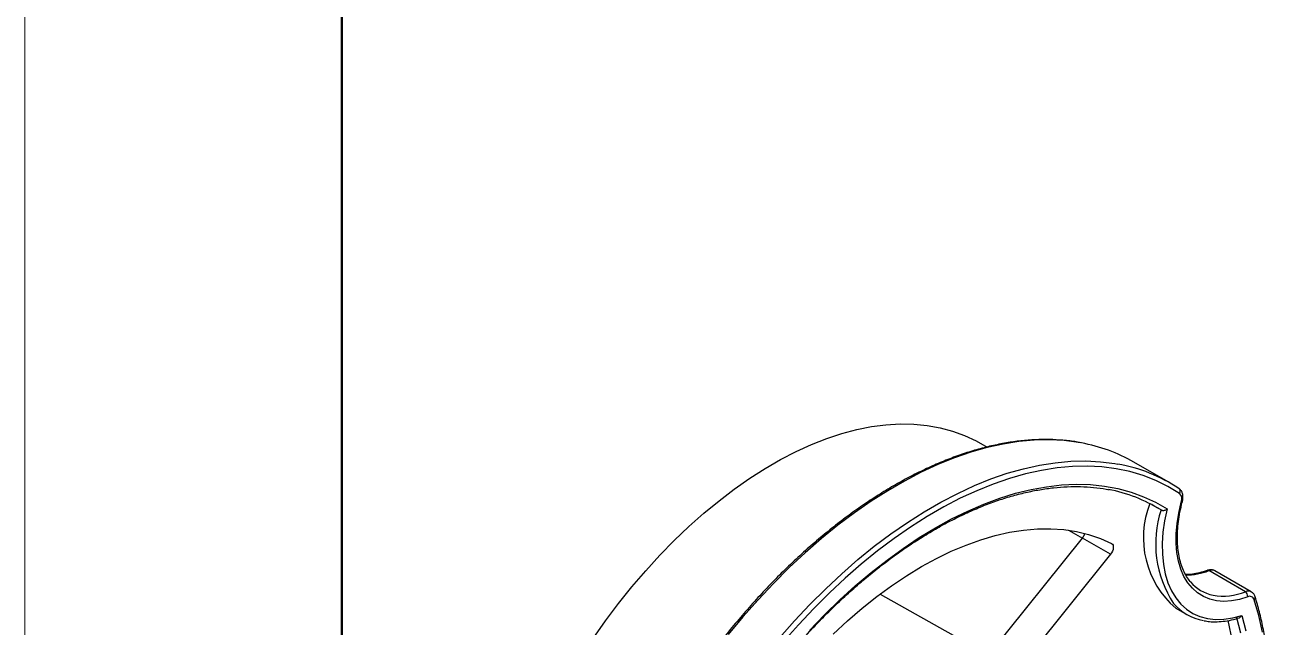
# Model space of a CAD drawing. Header units: millimetres. Extents: x 2522 to 3192, y 1532 to 1650.
# Drawn here: x 2841.35 to 2872.77, y 1561.71 to 1576.89 of the extents above; entities that cross this region are included whole.
import ezdxf

# ---------------------------------------------------------------- set-up
doc = ezdxf.new("R2010")
doc.units = ezdxf.units.MM
doc.layers.add('引导线', color=6, linetype='Continuous', lineweight=9)
doc.layers.add('粗实线', color=9, linetype='Continuous', lineweight=50)

msp = doc.modelspace()

# ---------------------------------------------------------------- linework, layer by layer
at = {"color": 7, "linetype": 'Continuous', "lineweight": 25}
for p, q in [((2865.3526, 1566.4038), (2865.635, 1566.2488)), ((2870.2571, 1565.3362), (2869.3378, 1565.8668)), ((2870.0214, 1564.6612), (2869.7905, 1564.7945)), ((2865.6718, 1561.0044), (2868.0405, 1563.9511)), ((2868.7476, 1563.5429), (2868.0405, 1563.9511)), ((2868.7476, 1563.5429), (2866.6844, 1560.9763)), ((2872.149, 1562.6), (2871.2298, 1563.1306)), ((2872.2989, 1562.596), (2871.3797, 1563.1267)), ((2862.933, 1562.5406), (2865.6718, 1561.0044)), ((2870.3919, 1562.1866), (2870.6747, 1562.0233))]:
    msp.add_line(p, q, dxfattribs=at)
at = {"color": 8, "linetype": 'Continuous', "lineweight": 25}
msp.add_line((2867.6895, 1564.1512), (2868.0405, 1563.9511), dxfattribs=at)
at = {"color": 7, "linetype": 'Continuous', "lineweight": 25, "flags": 128}
for points in [[(2855.6926, 1561.4157), (2856.0074, 1561.8639), (2856.334, 1562.2994), (2856.6713, 1562.7209), (2857.0186, 1563.1273), (2857.3747, 1563.5174), (2857.7388, 1563.8901), (2858.1098, 1564.2444), (2858.4867, 1564.5794), (2858.8684, 1564.8941), (2859.2539, 1565.1876), (2859.6421, 1565.4591), (2860.0319, 1565.7079), (2860.4222, 1565.9333), (2860.812, 1566.1346), (2861.2002, 1566.3112), (2861.5857, 1566.4628), (2861.9674, 1566.5888), (2862.3443, 1566.6889), (2862.7153, 1566.7629), (2863.0793, 1566.8105), (2863.4355, 1566.8317), (2863.7827, 1566.8262), (2864.1201, 1566.7943), (2864.4467, 1566.7358), (2864.7615, 1566.6511), (2865.0638, 1566.5404), (2865.3526, 1566.4038)], [(2870.4886, 1565.0781), (2870.1957, 1565.2548), (2869.8883, 1565.4059), (2869.5671, 1565.5309), (2869.233, 1565.6297), (2868.8867, 1565.7018), (2868.5291, 1565.7472), (2868.1611, 1565.7657), (2867.7836, 1565.7573), (2867.3975, 1565.722), (2867.0038, 1565.6599), (2866.6035, 1565.5711), (2866.1976, 1565.4559), (2865.787, 1565.3146), (2865.3728, 1565.1474), (2864.956, 1564.9549), (2864.5377, 1564.7375), (2864.1188, 1564.4957), (2863.7005, 1564.2301), (2863.2837, 1563.9414), (2862.8695, 1563.6304), (2862.459, 1563.2977), (2862.053, 1562.9442), (2861.6527, 1562.5708), (2861.259, 1562.1783), (2860.873, 1561.7679), (2860.4954, 1561.3404)], [(2861.1486, 1561.621), (2861.5279, 1562.015), (2861.9145, 1562.3908), (2862.3072, 1562.7473), (2862.7052, 1563.0837), (2863.1073, 1563.3991), (2863.5125, 1563.6926), (2863.9199, 1563.9636), (2864.3283, 1564.2113), (2864.7366, 1564.4351), (2865.144, 1564.6345), (2865.5492, 1564.8088), (2865.9513, 1564.9577), (2866.3493, 1565.0807), (2866.742, 1565.1777), (2867.1286, 1565.2482), (2867.508, 1565.2922), (2867.8791, 1565.3094), (2868.2412, 1565.3), (2868.5932, 1565.2638), (2868.9343, 1565.2011), (2869.2636, 1565.1119), (2869.5801, 1564.9964), (2869.8832, 1564.8551), (2870.172, 1564.6881)], [(2870.172, 1564.6881), (2870.1102, 1564.3894), (2870.0698, 1564.0975), (2870.0511, 1563.815), (2870.0542, 1563.5443), (2870.0793, 1563.2877), (2870.1259, 1563.0474), (2870.1938, 1562.8255), (2870.2823, 1562.624), (2870.3907, 1562.4444), (2870.5181, 1562.2885), (2870.6633, 1562.1575), (2870.8252, 1562.0525), (2871.0023, 1561.9744), (2871.193, 1561.924), (2871.3958, 1561.9017), (2871.609, 1561.9076), (2871.8306, 1561.9416), (2872.0588, 1562.0036)], [(2872.2072, 1562.4715), (2872.001, 1562.4073), (2871.8003, 1562.369), (2871.607, 1562.3569), (2871.4229, 1562.3713), (2871.2498, 1562.4118), (2871.0892, 1562.4782), (2870.9426, 1562.5699), (2870.8115, 1562.686), (2870.6969, 1562.8253), (2870.6001, 1562.9867), (2870.5218, 1563.1686), (2870.4629, 1563.3693), (2870.4239, 1563.5869), (2870.4051, 1563.8195), (2870.4067, 1564.0648), (2870.4287, 1564.3205), (2870.4709, 1564.5844), (2870.5329, 1564.8538)], [(2861.7504, 1561.5307), (2862.1112, 1561.8655), (2862.4775, 1562.181), (2862.848, 1562.4762), (2863.2218, 1562.7501), (2863.5977, 1563.0021), (2863.9747, 1563.2314), (2864.3517, 1563.4374), (2864.7276, 1563.6195), (2865.1014, 1563.777), (2865.4719, 1563.9097), (2865.8382, 1564.0171), (2866.199, 1564.0988), (2866.5535, 1564.1547), (2866.9006, 1564.1847), (2867.2392, 1564.1885), (2867.5685, 1564.1662), (2867.8875, 1564.118), (2868.1952, 1564.0438), (2868.4908, 1563.9439), (2868.7734, 1563.8187)], [(2868.7734, 1563.8187), (2868.7947, 1563.802), (2868.8096, 1563.7767), (2868.8173, 1563.7441), (2868.8174, 1563.7062), (2868.8099, 1563.6648), (2868.7952, 1563.6223), (2868.7741, 1563.5809), (2868.7476, 1563.5429)], [(2872.578, 1561.5789), (2872.4853, 1561.9971), (2872.3724, 1562.3977)], [(2871.8339, 1561.3088), (2871.7513, 1561.7158), (2871.7119, 1561.8774)], [(2872.0342, 1561.5526), (2871.9319, 1561.9429)], [(2872.0588, 1562.0036), (2872.1646, 1561.6091)]]:
    msp.add_lwpolyline(points, dxfattribs=at)
at = {"color": 8, "linetype": 'Continuous', "lineweight": 25, "flags": 128}
for points in [[(2868.0126, 1566.3504), (2867.935, 1566.364), (2867.5744, 1566.4098), (2867.2033, 1566.4285), (2866.8226, 1566.42), (2866.4333, 1566.3844), (2866.0363, 1566.3218), (2865.6327, 1566.2323), (2865.2233, 1566.1161), (2864.8093, 1565.9736), (2864.3916, 1565.805), (2863.9713, 1565.6109), (2863.5495, 1565.3916), (2863.1271, 1565.1478), (2862.7053, 1564.88), (2862.285, 1564.5889), (2861.8673, 1564.2752), (2861.4533, 1563.9397), (2861.0439, 1563.5832), (2860.6403, 1563.2067), (2860.2433, 1562.811), (2859.854, 1562.3971), (2859.4733, 1561.966), (2859.1022, 1561.5189)], [(2860.3925, 1561.4353), (2860.7732, 1561.8664), (2861.1625, 1562.2803), (2861.5595, 1562.676), (2861.9632, 1563.0526), (2862.3725, 1563.409), (2862.7866, 1563.7445), (2863.2042, 1564.0582), (2863.6245, 1564.3493), (2864.0464, 1564.6171), (2864.4687, 1564.861), (2864.8906, 1565.0802), (2865.3109, 1565.2744), (2865.7285, 1565.4429), (2866.1426, 1565.5854), (2866.5519, 1565.7016), (2866.9556, 1565.7911), (2867.3526, 1565.8537), (2867.7419, 1565.8893), (2868.1226, 1565.8978), (2868.4937, 1565.8791), (2868.8543, 1565.8334), (2868.9333, 1565.8195)], [(2870.5329, 1564.8538), (2870.5445, 1564.8567), (2870.553, 1564.861), (2870.5579, 1564.8667), (2870.5588, 1564.8691)]]:
    msp.add_lwpolyline(points, dxfattribs=at)
at = {"color": 7, "linetype": 'Continuous', "lineweight": 25}
for centre, radius, start, end in [((2867.2746, 1562.2702), 4.1464, 60.15959, 79.74793), ((2868.2031, 1561.7689), 4.1158, 56.58511, 79.78024), ((2867.9644, 1561.3459), 3.9016, 58.18288, 79.23262), ((2870.4164, 1565.1319), 0.09, 323.32042, 53.73584), ((2870.346, 1564.9334), 0.2032, 336.92784, 45.41061), ((2871.9175, 1563.9643), 2.3426, 158.45758, 229.36451), ((2867.7781, 1564.1622), 0.3368, 321.19114, 343.99173), ((2871.5355, 1563.5146), 1.0217, 220.95843, 258.57819), ((2872.0741, 1562.4886), 0.1342, 352.68658, 56.07036), ((2872.2595, 1562.3669), 0.117, 15.28405, 116.56771), ((2871.3111, 1563.1257), 1.272, 220.08433, 260.01613)]:
    msp.add_arc(centre, radius, start, end, dxfattribs=at)
at = {"color": 8, "linetype": 'Continuous', "lineweight": 25}
for centre, radius, start, end in [((2872.6155, 1563.8113), 2.7298, 161.85992, 213.45191), ((2870.6366, 1564.6629), 1.6431, 270.07077, 291.1627), ((2871.1997, 1563.0848), 0.0548, 56.77702, 108.04547), ((2871.3006, 1562.9708), 0.1748, 63.09211, 113.89294), ((2871.5911, 1563.9654), 1.475, 259.92962, 292.22301), ((2872.2199, 1562.4439), 0.1714, 62.22828, 114.42392), ((2872.3302, 1562.4522), 0.0689, 307.80246, 13.73131)]:
    msp.add_arc(centre, radius, start, end, dxfattribs=at)
at = {"color": 7, "linetype": 'Continuous', "lineweight": 25}
for points, knots in [([(2867.9908, 1566.3555), (2867.9553, 1566.3629), (2867.811, 1566.3927), (2867.5481, 1566.4212), (2867.2029, 1566.4409), (2866.8487, 1566.4355), (2866.4871, 1566.4073), (2866.1188, 1566.3556), (2865.7445, 1566.2807), (2865.3651, 1566.1827), (2864.9815, 1566.062), (2864.5944, 1565.9186), (2864.2047, 1565.753), (2863.8132, 1565.5654), (2863.4208, 1565.3565), (2863.0282, 1565.1264), (2862.6365, 1564.8759), (2862.2462, 1564.6055), (2861.8584, 1564.3156), (2861.4738, 1564.007), (2861.0931, 1563.6803), (2860.7173, 1563.3362), (2860.3471, 1562.9755), (2859.9832, 1562.5989), (2859.6265, 1562.2072), (2859.2777, 1561.8012), (2858.9374, 1561.3819), (2858.6065, 1560.9501), (2858.2857, 1560.5066), (2857.9755, 1560.0525), (2857.6767, 1559.5888), (2857.3949, 1559.1246), (2857.2023, 1558.7882), (2857.1042, 1558.6103), (2857.0903, 1558.5852)], [0, 0, 0, 0, 0.0106712, 0.0433582, 0.0760793, 0.108835, 0.1416237, 0.1744418, 0.2072852, 0.240149, 0.2730287, 0.30592, 0.3388195, 0.3717239, 0.4046309, 0.4375385, 0.4704449, 0.5033494, 0.5362513, 0.5691503, 0.6020463, 0.6349391, 0.667829, 0.700716, 0.7336003, 0.7664823, 0.7993622, 0.8322402, 0.8651168, 0.8979922, 0.9308667, 0.9637408, 0.9948854, 1, 1, 1, 1]), ([(2858.5183, 1557.9628), (2858.5406, 1558.0028), (2858.65, 1558.199), (2858.8555, 1558.5466), (2859.1393, 1559.0014), (2859.4351, 1559.4468), (2859.7417, 1559.8821), (2860.0585, 1560.3062), (2860.3848, 1560.7182), (2860.7198, 1561.1171), (2861.0628, 1561.502), (2861.413, 1561.8722), (2861.7696, 1562.2266), (2862.1318, 1562.5647), (2862.4987, 1562.8854), (2862.8696, 1563.1883), (2863.2435, 1563.4726), (2863.6196, 1563.7376), (2863.997, 1563.9827), (2864.3749, 1564.2076), (2864.7525, 1564.4115), (2865.1288, 1564.5942), (2865.503, 1564.7551), (2865.8742, 1564.8941), (2866.2417, 1565.0107), (2866.6045, 1565.1048), (2866.962, 1565.1761), (2867.3133, 1565.2246), (2867.6576, 1565.25), (2867.9944, 1565.2529), (2868.3221, 1565.2309), (2868.5616, 1565.2026), (2868.6884, 1565.1745), (2868.7126, 1565.1692)], [0, 0, 0, 0, 0.0086928, 0.0426105, 0.0765303, 0.1104495, 0.1443677, 0.1782845, 0.2121995, 0.2461123, 0.2800226, 0.31393, 0.3478341, 0.3817347, 0.4156314, 0.4495241, 0.4834127, 0.5172971, 0.5511775, 0.5850543, 0.6189282, 0.6528003, 0.6866718, 0.7205442, 0.75442, 0.7883025, 0.8221957, 0.8561045, 0.8900345, 0.9239916, 0.9579819, 0.9920109, 1, 1, 1, 1]), ([(2870.5588, 1564.8691), (2870.5628, 1564.8861), (2870.5742, 1564.9353), (2870.5772, 1565.0118), (2870.5611, 1565.0909), (2870.5277, 1565.1574), (2870.4912, 1565.1874), (2870.4732, 1565.2022)], [0, 0, 0, 0, 0.1296242, 0.375118, 0.5953378, 0.8000205, 1, 1, 1, 1]), ([(2870.0214, 1564.6612), (2870.0285, 1564.6571), (2870.037, 1564.654), (2870.046, 1564.6522), (2870.055, 1564.6503), (2870.0649, 1564.6496), (2870.0747, 1564.6501), (2870.0851, 1564.6505), (2870.0958, 1564.6521), (2870.106, 1564.6547), (2870.1176, 1564.6577), (2870.129, 1564.6619), (2870.1394, 1564.6671), (2870.1508, 1564.6727), (2870.1614, 1564.6794), (2870.1705, 1564.6869), (2870.171, 1564.6873), (2870.1715, 1564.6877), (2870.172, 1564.6881)], [0, 0, 0, 0, 0.00003020971, 0.00003020971, 0.00003020971, 0.00006030845, 0.00006030845, 0.00006030845, 0.00009198651, 0.00009198651, 0.00009198651, 0.00012784195, 0.00012784195, 0.00012784195, 0.00016695095, 0.00016695095, 0.00016695095, 0.00016908579, 0.00016908579, 0.00016908579, 0.00016908579]), ([(2870.7809, 1562.8323), (2870.7496, 1562.8704), (2870.6845, 1562.9497), (2870.6036, 1563.0952), (2870.5352, 1563.2611), (2870.4837, 1563.4438), (2870.4491, 1563.6413), (2870.4317, 1563.8524), (2870.4319, 1564.0752), (2870.4496, 1564.308), (2870.485, 1564.5488), (2870.5248, 1564.7373), (2870.5525, 1564.8447), (2870.5588, 1564.8691)], [0, 0, 0, 0, 0.0916963, 0.1910509, 0.2895397, 0.3874083, 0.4849056, 0.582222, 0.6794819, 0.7767427, 0.8740471, 0.9714155, 1, 1, 1, 1]), ([(2871.1826, 1563.1368), (2871.15, 1563.1253), (2871.0551, 1563.0918), (2870.9021, 1563.0541), (2870.7544, 1563.0307), (2870.6715, 1563.0311), (2870.6439, 1563.0313)], [0, 0, 0, 0, 0.1730183, 0.50363126, 0.83467583, 1, 1, 1, 1]), ([(2871.3796, 1563.1227), (2871.3708, 1563.1289), (2871.3426, 1563.1486), (2871.2834, 1563.1567), (2871.2259, 1563.1514), (2871.1927, 1563.1402), (2871.1826, 1563.1368)], [0, 0, 0, 0, 0.15742, 0.504144, 0.8478979, 1, 1, 1, 1]), ([(2866.2058, 1546.4844), (2866.2727, 1546.5414), (2866.4666, 1546.7065), (2866.784, 1546.9932), (2867.1558, 1547.3496), (2867.5213, 1547.7223), (2867.8799, 1548.1102), (2868.2308, 1548.5127), (2868.5733, 1548.9287), (2868.9066, 1549.3575), (2869.23, 1549.7981), (2869.543, 1550.2496), (2869.8447, 1550.711), (2870.1346, 1551.1813), (2870.4121, 1551.6597), (2870.6766, 1552.1449), (2870.9274, 1552.6361), (2871.1642, 1553.1322), (2871.3863, 1553.6321), (2871.5933, 1554.1349), (2871.7848, 1554.6393), (2871.9604, 1555.1444), (2872.1196, 1555.6491), (2872.2622, 1556.1523), (2872.3878, 1556.653), (2872.4961, 1557.1501), (2872.587, 1557.6426), (2872.6602, 1558.1294), (2872.7156, 1558.6096), (2872.753, 1559.082), (2872.7723, 1559.5457), (2872.7734, 1559.9998), (2872.7564, 1560.4432), (2872.7213, 1560.875), (2872.6681, 1561.2944), (2872.5966, 1561.7), (2872.5083, 1562.0935), (2872.4343, 1562.3432), (2872.3971, 1562.4685)], [0, 0, 0, 0, 0.0148188, 0.0429616, 0.0711035, 0.0992429, 0.12738, 0.155515, 0.1836482, 0.2117797, 0.2399098, 0.268039, 0.2961673, 0.3242951, 0.3524227, 0.3805504, 0.4086783, 0.4368069, 0.4649362, 0.4930667, 0.5211987, 0.5493323, 0.577468, 0.6056059, 0.6337463, 0.6618895, 0.6900356, 0.7181848, 0.7463371, 0.7744926, 0.802651, 0.8308122, 0.8589755, 0.8871402, 0.9153048, 0.9434676, 0.9716262, 1, 1, 1, 1]), ([(2872.3971, 1562.4685), (2872.3912, 1562.4841), (2872.3769, 1562.5215), (2872.3443, 1562.5671), (2872.3111, 1562.5853), (2872.2983, 1562.5924)], [0, 0, 0, 0, 0.30439268, 0.73091609, 1, 1, 1, 1]), ([(2871.113, 1561.8676), (2871.1554, 1561.86), (2871.2601, 1561.8415), (2871.4368, 1561.8386), (2871.6405, 1561.8563), (2871.8245, 1561.8905), (2871.9412, 1561.9268), (2871.9865, 1561.9408)], [0, 0, 0, 0, 0.1571428, 0.3875678, 0.6193076, 0.8522709, 1, 1, 1, 1]), ([(2871.9869, 1561.9398), (2871.994, 1561.9425), (2872.0113, 1561.9488), (2872.0363, 1561.9703), (2872.0517, 1561.991), (2872.0584, 1562.003), (2872.0588, 1562.0036)], [0, 0, 0, 0, 0.2445268, 0.5959889, 0.979106, 1, 1, 1, 1])]:
    msp.add_open_spline(points, degree=3, knots=knots, dxfattribs=at)
at = {"layer": '引导线'}
msp.add_line((2841.3546, 1531.6143), (2841.3546, 1626.6543), dxfattribs=at)
at = {"layer": '粗实线'}
msp.add_line((2849.3546, 1533.2143), (2849.3546, 1625.0543), dxfattribs=at)

doc.saveas('drawing.dxf')
